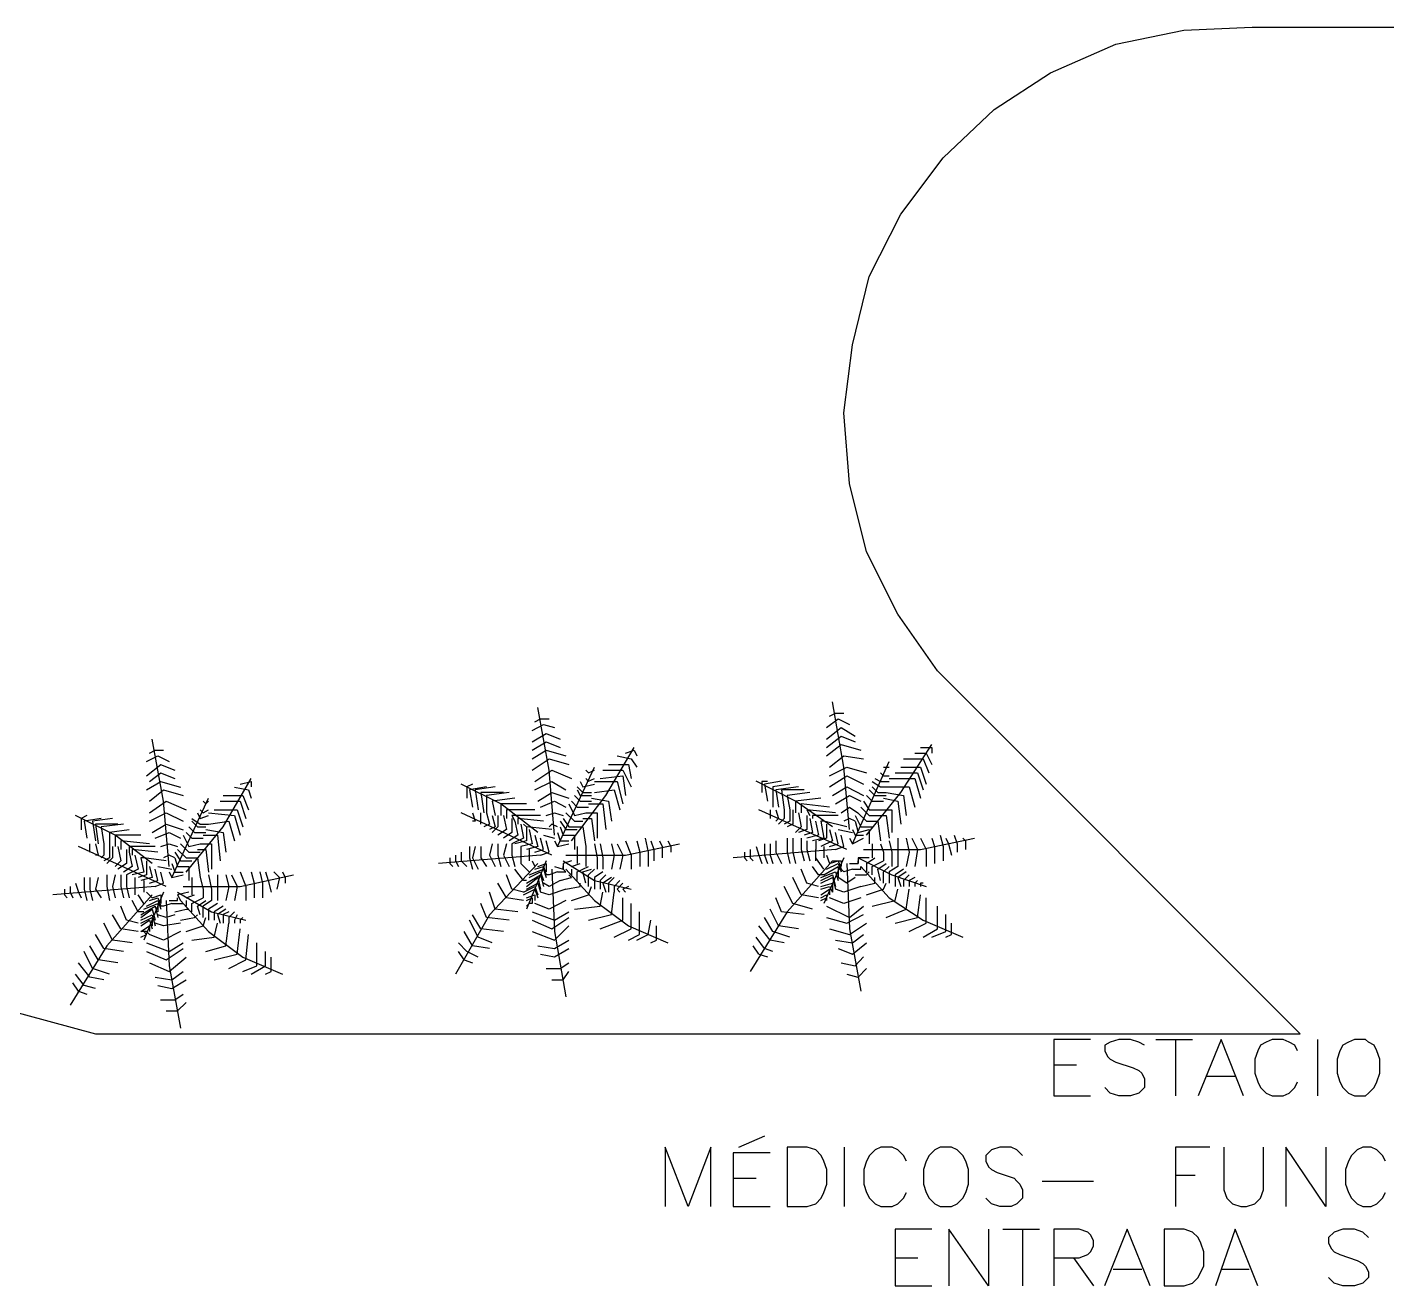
# Model space of a CAD drawing. Header units: millimetres. Extents: x -369 to -70, y -1414 to -1185.
# Drawn here: x -271.7 to -255.47, y -1277.26 to -1262.24 of the extents above; entities that cross this region are included whole.
import ezdxf

# ---------------------------------------------------------------- set-up
doc = ezdxf.new("R2010")
doc.units = ezdxf.units.MM
doc.header["$MEASUREMENT"] = 0
for name, color, linetype in [('2', 2, 'Continuous'), ('50', 50, 'Continuous'), ('64', 64, 'Continuous')]:
    doc.layers.add(name, color=color, linetype=linetype)

msp = doc.modelspace()

# ---------------------------------------------------------------- linework, layer by layer
at = {"layer": '2'}
msp.add_lwpolyline([(-272.884, -1273.715), (-270.886, -1274.255), (-270.886, -1274.255), (-256.507, -1274.255), (-260.835, -1269.922), (-260.835, -1269.922), (-261.31, -1269.247), (-261.682, -1268.504), (-261.886, -1267.688), (-261.954, -1266.845), (-261.85, -1266.034), (-261.65, -1265.219), (-261.274, -1264.475), (-260.767, -1263.8), (-260.159, -1263.225), (-259.484, -1262.785), (-258.705, -1262.445), (-257.893, -1262.277), (-257.078, -1262.241), (-257.078, -1262.241), (-226.694, -1262.241)], dxfattribs=at)
at = {"layer": '50'}
for points in [[(-259.008, -1274.322), (-259.448, -1274.322), (-259.448, -1274.322), (-259.448, -1274.998)], [(-258.365, -1274.39), (-258.433, -1274.354), (-258.533, -1274.322), (-258.669, -1274.322), (-258.773, -1274.354), (-258.837, -1274.39), (-258.837, -1274.458), (-258.805, -1274.526), (-258.773, -1274.558), (-258.705, -1274.594), (-258.501, -1274.662), (-258.433, -1274.694), (-258.397, -1274.726), (-258.365, -1274.794), (-258.365, -1274.898), (-258.433, -1274.966), (-258.533, -1274.998), (-258.669, -1274.998), (-258.773, -1274.966), (-258.837, -1274.898)], [(-258.229, -1274.322), (-257.79, -1274.322)], [(-257.993, -1274.322), (-257.993, -1274.998)], [(-257.182, -1274.998), (-257.45, -1274.322), (-257.45, -1274.322), (-257.722, -1274.998)], [(-256.539, -1274.458), (-256.571, -1274.39), (-256.639, -1274.354), (-256.707, -1274.322), (-256.842, -1274.322), (-256.91, -1274.354), (-256.978, -1274.39), (-257.01, -1274.458), (-257.046, -1274.558), (-257.046, -1274.726), (-257.01, -1274.83), (-256.978, -1274.898), (-256.91, -1274.966), (-256.842, -1274.998), (-256.707, -1274.998), (-256.639, -1274.966), (-256.571, -1274.898), (-256.539, -1274.83)], [(-256.299, -1274.322), (-256.299, -1274.998)], [(-255.859, -1274.322), (-255.927, -1274.354), (-255.995, -1274.39), (-256.031, -1274.458), (-256.063, -1274.558), (-256.063, -1274.726), (-256.031, -1274.83), (-255.995, -1274.898), (-255.927, -1274.966), (-255.859, -1274.998), (-255.727, -1274.998), (-255.691, -1274.966), (-255.624, -1274.898), (-255.592, -1274.83), (-255.556, -1274.726), (-255.556, -1274.558), (-255.592, -1274.458), (-255.624, -1274.39), (-255.691, -1274.354), (-255.727, -1274.322), (-255.859, -1274.322)], [(-259.448, -1274.626), (-259.176, -1274.626)], [(-257.622, -1274.762), (-257.282, -1274.762)], [(-259.448, -1274.998), (-259.008, -1274.998)], [(-263.205, -1275.609), (-262.897, -1275.473)], [(-263.54, -1276.317), (-263.54, -1275.609), (-263.54, -1275.609), (-263.812, -1276.317), (-263.812, -1276.317), (-264.084, -1275.609), (-264.084, -1275.609), (-264.084, -1276.317)], [(-262.833, -1275.677), (-263.273, -1275.677), (-263.273, -1276.317), (-262.833, -1276.317)], [(-262.629, -1275.609), (-262.629, -1276.317), (-262.629, -1276.317), (-262.389, -1276.317), (-262.289, -1276.285), (-262.222, -1276.217), (-262.19, -1276.149), (-262.154, -1276.049), (-262.154, -1275.877), (-262.19, -1275.777), (-262.222, -1275.709), (-262.289, -1275.641), (-262.389, -1275.609), (-262.629, -1275.609)], [(-261.95, -1275.609), (-261.95, -1276.317)], [(-261.206, -1275.777), (-261.242, -1275.709), (-261.31, -1275.641), (-261.374, -1275.609), (-261.51, -1275.609), (-261.578, -1275.641), (-261.646, -1275.709), (-261.682, -1275.777), (-261.714, -1275.877), (-261.714, -1276.049), (-261.682, -1276.149), (-261.646, -1276.217), (-261.578, -1276.285), (-261.51, -1276.317), (-261.374, -1276.317), (-261.31, -1276.285), (-261.242, -1276.217), (-261.206, -1276.149)], [(-260.803, -1275.609), (-260.867, -1275.641), (-260.935, -1275.709), (-260.971, -1275.777), (-261.003, -1275.877), (-261.003, -1276.049), (-260.971, -1276.149), (-260.935, -1276.217), (-260.867, -1276.285), (-260.803, -1276.317), (-260.667, -1276.317), (-260.599, -1276.285), (-260.531, -1276.217), (-260.495, -1276.149), (-260.463, -1276.049), (-260.463, -1275.877), (-260.495, -1275.777), (-260.531, -1275.709), (-260.599, -1275.641), (-260.667, -1275.609), (-260.803, -1275.609)], [(-259.82, -1275.709), (-259.888, -1275.641), (-259.956, -1275.609), (-260.091, -1275.609), (-260.191, -1275.641), (-260.259, -1275.709), (-260.259, -1275.777), (-260.227, -1275.845), (-260.191, -1275.877), (-260.123, -1275.913), (-259.92, -1275.981), (-259.888, -1276.013), (-259.852, -1276.049), (-259.82, -1276.117), (-259.82, -1276.217), (-259.888, -1276.285), (-259.956, -1276.317), (-260.091, -1276.317), (-260.191, -1276.285), (-260.259, -1276.217)], [(-257.586, -1275.609), (-257.993, -1275.609), (-257.993, -1275.609), (-257.993, -1276.317)], [(-257.418, -1275.609), (-257.418, -1276.117), (-257.382, -1276.217), (-257.314, -1276.285), (-257.214, -1276.317), (-257.146, -1276.317), (-257.046, -1276.285), (-256.978, -1276.217), (-256.942, -1276.117), (-256.942, -1275.609)], [(-256.199, -1275.609), (-256.199, -1276.317), (-256.199, -1276.317), (-256.675, -1275.609), (-256.675, -1275.609), (-256.675, -1276.317)], [(-255.488, -1275.777), (-255.524, -1275.709), (-255.592, -1275.641), (-255.659, -1275.609), (-255.759, -1275.609), (-255.827, -1275.641), (-255.895, -1275.709), (-255.927, -1275.777), (-255.963, -1275.877), (-255.963, -1276.049), (-255.927, -1276.149), (-255.895, -1276.217), (-255.827, -1276.285), (-255.759, -1276.317), (-255.659, -1276.317), (-255.592, -1276.285), (-255.524, -1276.217), (-255.488, -1276.149)], [(-263.273, -1275.981), (-263.001, -1275.981)], [(-259.584, -1276.013), (-258.972, -1276.013)], [(-257.993, -1275.945), (-257.758, -1275.945)], [(-260.903, -1276.588), (-261.342, -1276.588), (-261.342, -1276.588), (-261.342, -1277.264)], [(-260.227, -1276.588), (-260.227, -1277.264), (-260.227, -1277.264), (-260.699, -1276.588), (-260.699, -1276.588), (-260.699, -1277.264)], [(-260.055, -1276.588), (-259.616, -1276.588)], [(-259.82, -1276.588), (-259.82, -1277.264)], [(-259.448, -1276.928), (-259.144, -1276.928), (-259.04, -1276.892), (-259.008, -1276.86), (-258.972, -1276.792), (-258.972, -1276.724), (-259.008, -1276.656), (-259.04, -1276.624), (-259.144, -1276.588), (-259.448, -1276.588), (-259.448, -1276.588), (-259.448, -1277.264)], [(-258.297, -1277.264), (-258.569, -1276.588), (-258.569, -1276.588), (-258.841, -1277.264)], [(-258.129, -1276.588), (-258.129, -1277.264), (-258.129, -1277.264), (-257.889, -1277.264), (-257.79, -1277.232), (-257.722, -1277.164), (-257.69, -1277.096), (-257.654, -1277.028), (-257.654, -1276.86), (-257.69, -1276.756), (-257.722, -1276.688), (-257.79, -1276.624), (-257.889, -1276.588), (-258.129, -1276.588)], [(-257.01, -1277.264), (-257.282, -1276.588), (-257.282, -1276.588), (-257.518, -1277.264)], [(-255.691, -1276.688), (-255.759, -1276.624), (-255.859, -1276.588), (-255.995, -1276.588), (-256.099, -1276.624), (-256.167, -1276.688), (-256.167, -1276.756), (-256.131, -1276.824), (-256.099, -1276.86), (-256.031, -1276.892), (-255.827, -1276.96), (-255.759, -1276.996), (-255.727, -1277.028), (-255.691, -1277.096), (-255.691, -1277.164), (-255.759, -1277.232), (-255.859, -1277.264), (-255.995, -1277.264), (-256.099, -1277.232), (-256.167, -1277.164)], [(-261.342, -1276.928), (-261.071, -1276.928)], [(-259.212, -1276.928), (-258.972, -1277.264)], [(-258.737, -1277.064), (-258.397, -1277.064)], [(-257.45, -1277.064), (-257.114, -1277.064)], [(-261.342, -1277.264), (-260.903, -1277.264)]]:
    msp.add_lwpolyline(points, dxfattribs=at)
at = {"layer": '64'}
for points in [[(-265.407, -1271.885), (-265.471, -1271.109), (-265.606, -1270.362)], [(-261.886, -1271.817), (-261.954, -1271.073), (-262.09, -1270.294)], [(-265.674, -1270.634), (-265.539, -1270.566), (-265.407, -1270.602)], [(-265.642, -1270.534), (-265.574, -1270.498), (-265.574, -1270.498), (-265.471, -1270.498)], [(-262.158, -1270.602), (-262.022, -1270.498), (-261.886, -1270.566)], [(-262.122, -1270.466), (-262.054, -1270.43), (-262.054, -1270.43), (-261.954, -1270.43)], [(-265.674, -1270.77), (-265.507, -1270.67)], [(-265.507, -1270.67), (-265.339, -1270.738)], [(-262.158, -1270.738), (-261.986, -1270.602)], [(-262.158, -1270.838), (-261.986, -1270.702)], [(-261.986, -1270.602), (-261.818, -1270.702)], [(-261.986, -1270.702), (-261.818, -1270.77)], [(-270.242, -1270.906), (-270.174, -1270.87), (-270.174, -1270.87), (-270.074, -1270.87)], [(-270.006, -1272.26), (-270.074, -1271.481), (-270.21, -1270.738)], [(-265.674, -1270.87), (-265.507, -1270.77)], [(-265.674, -1270.973), (-265.507, -1270.87)], [(-265.507, -1270.77), (-265.339, -1270.838)], [(-265.507, -1270.87), (-265.271, -1270.938)], [(-265.203, -1271.953), (-264.795, -1271.413), (-264.455, -1270.838)], [(-264.559, -1270.906), (-264.455, -1270.87)], [(-264.455, -1270.87), (-264.424, -1270.938)], [(-262.158, -1270.938), (-261.986, -1270.802)], [(-261.986, -1270.802), (-261.75, -1270.87)], [(-261.682, -1271.885), (-261.274, -1271.377), (-260.903, -1270.802)], [(-261.039, -1270.838), (-260.903, -1270.838)], [(-260.903, -1270.838), (-260.903, -1270.906)], [(-270.278, -1271.005), (-270.142, -1270.938), (-270.006, -1271.005)], [(-270.278, -1271.177), (-270.106, -1271.041)], [(-270.11, -1271.041), (-269.939, -1271.109)], [(-265.674, -1271.109), (-265.471, -1270.973)], [(-265.471, -1270.973), (-265.235, -1271.041)], [(-264.763, -1271.041), (-264.523, -1271.041)], [(-264.659, -1270.938), (-264.491, -1270.973)], [(-264.523, -1271.041), (-264.491, -1271.209)], [(-264.491, -1270.973), (-264.424, -1271.073)], [(-262.122, -1271.073), (-261.954, -1270.938)], [(-261.954, -1270.938), (-261.718, -1270.973)], [(-261.85, -1271.989), (-261.41, -1271.005)], [(-261.242, -1270.973), (-261.007, -1270.973)], [(-261.107, -1270.906), (-260.971, -1270.906)], [(-261.007, -1270.973), (-260.939, -1271.141)], [(-260.971, -1270.906), (-260.903, -1271.041)], [(-270.242, -1271.245), (-270.106, -1271.141)], [(-270.11, -1271.141), (-269.939, -1271.209)], [(-269.803, -1272.328), (-269.363, -1271.785), (-269.027, -1271.209)], [(-265.642, -1271.245), (-265.439, -1271.109)], [(-265.439, -1271.109), (-265.203, -1271.209)], [(-265.371, -1272.021), (-264.931, -1271.073)], [(-265.031, -1271.109), (-264.999, -1271.141)], [(-265.031, -1271.209), (-264.999, -1271.245)], [(-264.999, -1271.141), (-264.931, -1271.109)], [(-264.999, -1271.241), (-264.931, -1271.209)], [(-264.863, -1271.209), (-264.591, -1271.177)], [(-264.831, -1271.109), (-264.591, -1271.109)], [(-264.591, -1271.109), (-264.491, -1271.309)], [(-264.591, -1271.177), (-264.559, -1271.413)], [(-262.122, -1271.177), (-261.918, -1271.073)], [(-262.122, -1271.309), (-261.918, -1271.177)], [(-261.918, -1271.073), (-261.682, -1271.141)], [(-261.918, -1271.177), (-261.718, -1271.277)], [(-261.582, -1271.209), (-261.514, -1271.245)], [(-261.514, -1271.141), (-261.478, -1271.177)], [(-261.478, -1271.073), (-261.446, -1271.073)], [(-261.478, -1271.177), (-261.41, -1271.177)], [(-261.446, -1271.073), (-261.41, -1271.073)], [(-261.41, -1271.209), (-261.107, -1271.209)], [(-261.342, -1271.141), (-261.075, -1271.141)], [(-261.274, -1271.073), (-261.039, -1271.073)], [(-261.107, -1271.209), (-261.039, -1271.445)], [(-261.075, -1271.141), (-261.007, -1271.345)], [(-261.039, -1271.073), (-260.971, -1271.277)], [(-270.278, -1271.345), (-270.106, -1271.245)], [(-270.242, -1271.481), (-270.074, -1271.345)], [(-270.11, -1271.245), (-269.871, -1271.313)], [(-270.074, -1271.345), (-269.839, -1271.413)], [(-269.227, -1271.313), (-269.059, -1271.345)], [(-269.159, -1271.277), (-269.027, -1271.245)], [(-269.059, -1271.345), (-269.027, -1271.445)], [(-269.027, -1271.245), (-269.027, -1271.309)], [(-265.606, -1271.853), (-266.046, -1271.513), (-266.522, -1271.277)], [(-266.386, -1271.277), (-266.454, -1271.309), (-266.454, -1271.309), (-266.454, -1271.445)], [(-266.218, -1271.309), (-266.422, -1271.345)], [(-266.422, -1271.345), (-266.386, -1271.549)], [(-266.114, -1271.309), (-266.354, -1271.345)], [(-266.354, -1271.345), (-266.318, -1271.581)], [(-266.286, -1271.377), (-266.25, -1271.617)], [(-266.014, -1271.377), (-266.286, -1271.377)], [(-265.946, -1271.377), (-266.218, -1271.413), (-266.218, -1271.413), (-266.218, -1271.617)], [(-265.642, -1271.345), (-265.439, -1271.245)], [(-265.606, -1271.481), (-265.439, -1271.377)], [(-265.439, -1271.245), (-265.271, -1271.345)], [(-265.439, -1271.377), (-265.235, -1271.445)], [(-265.135, -1271.309), (-265.067, -1271.377)], [(-265.135, -1271.345), (-265.099, -1271.413)], [(-265.099, -1271.245), (-265.067, -1271.309)], [(-265.067, -1271.309), (-264.931, -1271.277)], [(-265.067, -1271.377), (-264.963, -1271.377)], [(-264.931, -1271.245), (-264.659, -1271.245)], [(-264.931, -1271.377), (-264.695, -1271.345)], [(-264.695, -1271.345), (-264.627, -1271.581)], [(-264.659, -1271.245), (-264.591, -1271.513)], [(-262.09, -1271.785), (-262.529, -1271.481), (-263.001, -1271.241)], [(-262.865, -1271.245), (-262.933, -1271.245), (-262.933, -1271.245), (-262.933, -1271.377)], [(-262.697, -1271.241), (-262.901, -1271.277)], [(-262.901, -1271.277), (-262.865, -1271.481)], [(-262.597, -1271.277), (-262.801, -1271.309)], [(-262.801, -1271.309), (-262.801, -1271.549)], [(-262.493, -1271.309), (-262.765, -1271.345)], [(-262.765, -1271.345), (-262.733, -1271.549)], [(-262.425, -1271.345), (-262.697, -1271.345), (-262.697, -1271.345), (-262.665, -1271.581)], [(-262.357, -1271.377), (-262.629, -1271.413), (-262.629, -1271.413), (-262.597, -1271.581)], [(-262.09, -1271.413), (-261.918, -1271.309)], [(-261.918, -1271.309), (-261.718, -1271.413)], [(-261.65, -1271.345), (-261.582, -1271.413)], [(-261.614, -1271.245), (-261.514, -1271.309)], [(-261.614, -1271.309), (-261.546, -1271.377)], [(-261.546, -1271.377), (-261.446, -1271.377)], [(-261.514, -1271.245), (-261.41, -1271.245)], [(-261.514, -1271.309), (-261.41, -1271.309)], [(-261.446, -1271.377), (-261.242, -1271.413)], [(-261.41, -1271.309), (-261.174, -1271.309)], [(-261.174, -1271.309), (-261.107, -1271.549)], [(-270.242, -1271.617), (-270.042, -1271.481)], [(-270.042, -1271.481), (-269.803, -1271.581)], [(-269.974, -1272.392), (-269.535, -1271.445)], [(-269.599, -1271.481), (-269.567, -1271.513)], [(-269.567, -1271.513), (-269.535, -1271.481)], [(-269.399, -1271.481), (-269.159, -1271.481)], [(-269.363, -1271.413), (-269.127, -1271.413)], [(-269.159, -1271.481), (-269.091, -1271.685)], [(-269.127, -1271.413), (-269.059, -1271.581)], [(-265.878, -1271.445), (-266.15, -1271.481), (-266.15, -1271.481), (-266.114, -1271.649)], [(-266.046, -1271.513), (-266.046, -1271.649)], [(-265.742, -1271.513), (-266.046, -1271.513)], [(-265.574, -1271.549), (-265.407, -1271.481)], [(-265.407, -1271.481), (-265.271, -1271.549)], [(-265.235, -1271.513), (-265.167, -1271.649)], [(-265.203, -1271.481), (-265.135, -1271.549)], [(-265.167, -1271.413), (-265.099, -1271.481)], [(-265.099, -1271.413), (-264.963, -1271.413)], [(-265.099, -1271.481), (-264.963, -1271.481)], [(-264.999, -1271.513), (-264.831, -1271.513)], [(-264.963, -1271.445), (-264.763, -1271.481)], [(-264.831, -1271.513), (-264.795, -1271.817)], [(-264.763, -1271.481), (-264.727, -1271.717)], [(-262.226, -1271.445), (-262.529, -1271.481)], [(-262.529, -1271.481), (-262.529, -1271.617)], [(-262.461, -1271.513), (-262.461, -1271.617)], [(-262.122, -1271.549), (-262.461, -1271.513)], [(-262.054, -1271.513), (-261.886, -1271.413)], [(-261.886, -1271.413), (-261.75, -1271.481)], [(-261.718, -1271.481), (-261.65, -1271.581)], [(-261.682, -1271.413), (-261.614, -1271.481)], [(-261.614, -1271.481), (-261.478, -1271.481)], [(-261.582, -1271.413), (-261.446, -1271.413)], [(-261.478, -1271.445), (-261.31, -1271.481)], [(-261.31, -1271.481), (-261.274, -1271.753)], [(-261.242, -1271.413), (-261.21, -1271.649)], [(-270.21, -1272.224), (-270.65, -1271.885), (-271.125, -1271.649)], [(-270.99, -1271.649), (-271.057, -1271.685), (-271.057, -1271.685), (-271.057, -1271.821)], [(-270.818, -1271.685), (-271.022, -1271.717)], [(-270.682, -1271.685), (-270.922, -1271.717)], [(-270.242, -1271.717), (-270.042, -1271.617)], [(-270.042, -1271.617), (-269.839, -1271.717)], [(-269.735, -1271.685), (-269.635, -1271.753)], [(-269.667, -1271.617), (-269.635, -1271.685)], [(-269.635, -1271.581), (-269.599, -1271.617)], [(-269.635, -1271.685), (-269.535, -1271.649)], [(-269.599, -1271.617), (-269.535, -1271.581)], [(-269.535, -1271.617), (-269.227, -1271.649)], [(-269.467, -1271.581), (-269.195, -1271.581)], [(-269.227, -1271.649), (-269.159, -1271.885)], [(-269.195, -1271.581), (-269.127, -1271.785)], [(-265.439, -1272.124), (-266.522, -1271.617)], [(-266.386, -1271.617), (-266.354, -1271.717), (-266.354, -1271.717), (-266.386, -1271.717)], [(-266.286, -1271.753), (-266.286, -1271.753), (-266.286, -1271.753), (-266.286, -1271.617)], [(-266.218, -1271.617), (-266.182, -1271.753)], [(-266.15, -1271.649), (-266.114, -1271.785)], [(-266.082, -1271.649), (-266.082, -1271.785)], [(-266.014, -1271.649), (-265.978, -1271.817)], [(-265.978, -1271.581), (-265.978, -1271.685)], [(-265.642, -1271.581), (-265.978, -1271.581)], [(-265.914, -1271.649), (-265.878, -1271.717)], [(-265.574, -1271.649), (-265.914, -1271.649)], [(-265.914, -1271.685), (-265.914, -1271.853)], [(-265.846, -1271.685), (-265.846, -1271.753)], [(-265.539, -1271.717), (-265.846, -1271.685)], [(-265.507, -1271.649), (-265.407, -1271.617)], [(-265.407, -1271.617), (-265.303, -1271.649)], [(-265.303, -1271.685), (-265.235, -1271.785)], [(-265.271, -1271.617), (-265.167, -1271.717)], [(-265.167, -1271.649), (-265.031, -1271.617)], [(-265.135, -1271.549), (-264.999, -1271.549)], [(-265.067, -1271.685), (-264.963, -1271.685)], [(-265.031, -1271.617), (-264.899, -1271.617)], [(-264.963, -1271.685), (-264.931, -1271.953)], [(-264.899, -1271.617), (-264.899, -1271.921)], [(-261.918, -1272.057), (-262.969, -1271.581)], [(-262.833, -1271.581), (-262.833, -1271.649), (-262.833, -1271.649), (-262.833, -1271.685)], [(-262.765, -1271.581), (-262.733, -1271.685), (-262.733, -1271.685), (-262.765, -1271.717)], [(-262.665, -1271.685), (-262.733, -1271.753)], [(-262.665, -1271.581), (-262.665, -1271.685)], [(-262.597, -1271.581), (-262.597, -1271.717)], [(-262.561, -1271.581), (-262.561, -1271.753)], [(-262.493, -1271.617), (-262.461, -1271.785)], [(-262.393, -1271.581), (-262.357, -1271.649)], [(-262.054, -1271.617), (-262.393, -1271.581)], [(-262.393, -1271.649), (-262.393, -1271.817)], [(-262.357, -1271.685), (-262.325, -1271.853)], [(-262.325, -1271.649), (-262.325, -1271.685)], [(-262.022, -1271.649), (-262.325, -1271.649)], [(-261.986, -1271.617), (-261.886, -1271.549)], [(-261.886, -1271.685), (-261.954, -1271.717)], [(-261.886, -1271.549), (-261.786, -1271.617)], [(-261.818, -1271.717), (-261.886, -1271.685)], [(-261.818, -1271.649), (-261.75, -1271.785)], [(-261.786, -1271.617), (-261.682, -1271.717)], [(-261.75, -1271.549), (-261.65, -1271.649)], [(-261.65, -1271.581), (-261.514, -1271.581)], [(-261.65, -1271.649), (-261.546, -1271.649)], [(-261.546, -1271.649), (-261.446, -1271.649)], [(-261.514, -1271.581), (-261.378, -1271.581)], [(-261.446, -1271.649), (-261.41, -1271.921)], [(-261.378, -1271.581), (-261.378, -1271.853)], [(-271.022, -1271.717), (-270.99, -1271.921)], [(-270.922, -1271.717), (-270.886, -1271.953)], [(-270.886, -1271.753), (-270.854, -1271.989)], [(-270.618, -1271.753), (-270.886, -1271.753)], [(-270.55, -1271.753), (-270.818, -1271.785), (-270.818, -1271.785), (-270.786, -1271.989)], [(-270.482, -1271.821), (-270.718, -1271.853), (-270.718, -1271.853), (-270.718, -1272.021)], [(-270.21, -1271.853), (-270.042, -1271.753)], [(-270.174, -1271.921), (-270.006, -1271.853)], [(-270.042, -1271.753), (-269.839, -1271.821)], [(-270.006, -1271.853), (-269.871, -1271.921)], [(-269.803, -1271.853), (-269.735, -1271.921)], [(-269.771, -1271.785), (-269.703, -1271.853)], [(-269.735, -1271.717), (-269.667, -1271.785)], [(-269.703, -1271.853), (-269.567, -1271.853)], [(-269.667, -1271.785), (-269.567, -1271.785)], [(-269.635, -1271.753), (-269.535, -1271.753)], [(-269.567, -1271.817), (-269.363, -1271.853)], [(-269.535, -1271.753), (-269.295, -1271.717)], [(-269.363, -1271.853), (-269.331, -1272.088)], [(-269.295, -1271.717), (-269.227, -1271.953)], [(-266.182, -1271.753), (-266.25, -1271.785)], [(-266.114, -1271.785), (-266.182, -1271.817)], [(-266.082, -1271.785), (-266.15, -1271.853)], [(-265.978, -1271.817), (-266.082, -1271.885)], [(-265.914, -1271.853), (-266.014, -1271.921)], [(-265.878, -1271.717), (-265.846, -1271.885)], [(-265.81, -1271.753), (-265.778, -1271.921)], [(-265.71, -1271.817), (-265.674, -1271.989), (-265.81, -1272.021)], [(-265.742, -1271.785), (-265.778, -1271.753)], [(-265.742, -1271.785), (-265.742, -1271.953)], [(-265.439, -1271.817), (-265.742, -1271.785)], [(-265.439, -1271.753), (-265.471, -1271.785)], [(-265.371, -1271.785), (-265.439, -1271.753)], [(-265.371, -1271.853), (-265.339, -1271.953)], [(-265.339, -1271.717), (-265.271, -1271.817)], [(-265.339, -1271.785), (-265.303, -1271.885)], [(-265.271, -1271.817), (-265.135, -1271.817)], [(-265.235, -1271.785), (-265.099, -1271.785)], [(-265.167, -1271.717), (-265.067, -1271.717)], [(-265.099, -1271.785), (-265.067, -1271.785)], [(-265.067, -1271.785), (-265.031, -1272.021)], [(-262.597, -1271.717), (-262.665, -1271.753)], [(-262.561, -1271.753), (-262.629, -1271.785)], [(-262.461, -1271.785), (-262.529, -1271.853)], [(-262.393, -1271.817), (-262.493, -1271.853)], [(-262.325, -1271.853), (-262.425, -1271.885)], [(-262.293, -1271.717), (-262.257, -1271.885)], [(-262.158, -1271.753), (-262.158, -1271.921), (-262.257, -1271.953)], [(-262.19, -1271.717), (-262.226, -1271.717)], [(-262.226, -1271.717), (-262.19, -1271.921)], [(-262.122, -1271.817), (-262.09, -1271.953), (-262.09, -1271.953), (-262.226, -1272.021)], [(-261.918, -1271.785), (-262.19, -1271.717)], [(-262.022, -1271.989), (-262.054, -1271.853)], [(-262.022, -1271.817), (-261.85, -1271.853)], [(-261.85, -1271.817), (-261.818, -1271.885)], [(-261.818, -1271.717), (-261.782, -1271.853)], [(-261.782, -1271.853), (-261.65, -1271.817)], [(-261.75, -1271.785), (-261.614, -1271.785)], [(-261.682, -1271.717), (-261.582, -1271.717)], [(-261.65, -1271.817), (-261.65, -1271.989)], [(-261.582, -1271.717), (-261.546, -1271.717)], [(-261.546, -1271.717), (-261.514, -1271.953)], [(-270.042, -1272.496), (-271.089, -1272.021)], [(-270.954, -1272.088), (-270.954, -1272.088), (-270.954, -1272.088), (-270.954, -1271.989)], [(-270.886, -1271.989), (-270.854, -1272.124), (-270.854, -1272.124), (-270.886, -1272.124)], [(-270.786, -1271.989), (-270.786, -1272.124)], [(-270.718, -1272.021), (-270.718, -1272.156)], [(-270.682, -1272.021), (-270.682, -1272.156)], [(-270.65, -1271.885), (-270.65, -1272.021)], [(-270.346, -1271.885), (-270.65, -1271.885)], [(-270.618, -1272.021), (-270.582, -1272.192)], [(-270.582, -1271.953), (-270.582, -1272.057)], [(-270.242, -1271.989), (-270.582, -1271.953)], [(-270.482, -1272.021), (-270.482, -1272.088)], [(-270.174, -1272.021), (-270.482, -1272.021)], [(-270.106, -1272.021), (-270.006, -1271.989)], [(-270.006, -1271.989), (-269.907, -1272.021)], [(-269.871, -1271.989), (-269.771, -1272.088)], [(-269.839, -1271.885), (-269.771, -1272.021)], [(-269.771, -1272.021), (-269.635, -1271.989)], [(-269.735, -1271.921), (-269.599, -1271.921)], [(-269.635, -1271.989), (-269.499, -1271.989)], [(-269.599, -1271.885), (-269.431, -1271.885)], [(-269.499, -1271.989), (-269.499, -1272.292)], [(-269.431, -1271.885), (-269.399, -1272.192)], [(-266.422, -1272.021), (-266.422, -1272.156)], [(-266.354, -1272.021), (-266.386, -1272.156)], [(-266.286, -1272.021), (-266.286, -1272.156)], [(-266.15, -1271.989), (-266.182, -1272.124)], [(-266.082, -1271.989), (-266.082, -1272.124)], [(-265.978, -1271.989), (-266.014, -1272.124)], [(-265.846, -1271.885), (-265.946, -1271.953)], [(-265.778, -1271.921), (-265.914, -1271.989)], [(-265.914, -1271.989), (-265.914, -1272.124), (-265.914, -1272.124), (-265.878, -1272.26)], [(-265.742, -1271.953), (-265.878, -1271.989)], [(-265.81, -1272.021), (-265.81, -1272.124)], [(-265.642, -1271.885), (-265.606, -1272.021), (-265.606, -1272.021), (-265.742, -1272.057)], [(-265.539, -1272.057), (-265.574, -1271.921)], [(-265.539, -1271.885), (-265.407, -1271.921)], [(-265.471, -1272.088), (-265.507, -1271.953)], [(-265.407, -1271.953), (-265.371, -1272.021), (-265.235, -1271.989)], [(-265.339, -1271.953), (-265.235, -1271.953)], [(-265.303, -1271.885), (-265.167, -1271.885)], [(-265.271, -1272.124), (-264.559, -1272.124), (-263.916, -1271.989)], [(-265.167, -1271.885), (-265.167, -1272.057)], [(-265.135, -1272.021), (-265.135, -1272.156)], [(-265.031, -1272.021), (-265.031, -1272.156)], [(-264.931, -1271.989), (-264.899, -1272.156)], [(-264.863, -1271.989), (-264.831, -1272.156)], [(-264.727, -1271.989), (-264.695, -1272.124), (-264.695, -1272.124), (-264.727, -1272.292)], [(-264.659, -1271.989), (-264.591, -1272.124), (-264.591, -1272.124), (-264.627, -1272.292)], [(-264.559, -1271.953), (-264.491, -1272.124), (-264.491, -1272.124), (-264.491, -1272.292)], [(-264.424, -1271.953), (-264.388, -1272.088)], [(-264.324, -1271.921), (-264.288, -1272.088), (-264.288, -1272.26)], [(-264.256, -1271.953), (-264.22, -1272.057)], [(-264.152, -1271.953), (-264.12, -1272.021), (-264.12, -1272.156)], [(-264.052, -1271.953), (-264.016, -1272.021), (-264.016, -1272.021), (-264.016, -1272.088)], [(-263.001, -1272.021), (-262.969, -1272.124)], [(-262.901, -1271.989), (-262.901, -1272.124)], [(-262.833, -1271.989), (-262.833, -1272.124)], [(-262.765, -1271.953), (-262.765, -1272.088)], [(-262.629, -1271.921), (-262.629, -1272.088)], [(-262.561, -1271.921), (-262.561, -1272.088)], [(-262.461, -1271.921), (-262.461, -1272.057)], [(-262.257, -1271.885), (-262.393, -1271.921)], [(-262.393, -1271.953), (-262.393, -1272.057), (-262.393, -1272.057), (-262.357, -1272.192)], [(-262.19, -1271.921), (-262.325, -1271.953)], [(-262.289, -1271.953), (-262.289, -1272.057)], [(-262.19, -1272.021), (-262.19, -1272.057)], [(-262.122, -1272.021), (-262.022, -1271.989)], [(-262.054, -1272.057), (-261.954, -1272.021)], [(-261.954, -1272.021), (-261.986, -1271.885)], [(-261.886, -1271.921), (-261.85, -1271.989), (-261.718, -1271.921)], [(-261.818, -1271.885), (-261.718, -1271.885)], [(-261.718, -1272.057), (-261.039, -1272.057), (-260.395, -1271.921)], [(-261.614, -1271.989), (-261.614, -1272.124)], [(-261.514, -1271.989), (-261.478, -1272.088)], [(-261.41, -1271.953), (-261.378, -1272.088)], [(-261.31, -1271.921), (-261.31, -1272.124)], [(-261.21, -1271.921), (-261.174, -1272.088), (-261.174, -1272.088), (-261.21, -1272.26)], [(-261.142, -1271.921), (-261.075, -1272.057), (-261.075, -1272.057), (-261.107, -1272.26)], [(-261.039, -1271.921), (-260.971, -1272.057), (-260.971, -1272.057), (-260.971, -1272.26)], [(-260.903, -1271.921), (-260.871, -1272.021)], [(-260.871, -1272.021), (-260.871, -1272.224)], [(-260.803, -1271.885), (-260.767, -1272.021), (-260.767, -1272.192)], [(-260.735, -1271.921), (-260.703, -1271.989)], [(-260.703, -1271.989), (-260.667, -1272.124)], [(-260.635, -1271.885), (-260.599, -1271.989), (-260.599, -1272.088)], [(-260.531, -1271.921), (-260.499, -1271.953), (-260.499, -1271.953), (-260.499, -1272.057)], [(-270.786, -1272.124), (-270.818, -1272.156)], [(-270.718, -1272.156), (-270.786, -1272.192)], [(-270.682, -1272.156), (-270.75, -1272.224)], [(-270.582, -1272.192), (-270.65, -1272.26)], [(-270.514, -1272.057), (-270.514, -1272.224)], [(-270.482, -1272.088), (-270.446, -1272.26)], [(-270.446, -1272.057), (-270.446, -1272.124)], [(-270.142, -1272.088), (-270.446, -1272.057)], [(-270.414, -1272.124), (-270.378, -1272.292)], [(-270.278, -1272.192), (-270.278, -1272.36), (-270.378, -1272.392)], [(-270.31, -1272.156), (-270.346, -1272.156)], [(-270.346, -1272.156), (-270.31, -1272.328)], [(-270.042, -1272.192), (-270.31, -1272.156)], [(-270.006, -1272.124), (-270.074, -1272.156)], [(-269.939, -1272.156), (-270.006, -1272.124)], [(-269.939, -1272.088), (-269.871, -1272.192)], [(-269.939, -1272.156), (-269.907, -1272.26)], [(-269.907, -1272.057), (-269.803, -1272.156)], [(-269.871, -1272.192), (-269.735, -1272.192)], [(-269.803, -1272.156), (-269.703, -1272.156)], [(-269.771, -1272.088), (-269.635, -1272.088)], [(-269.703, -1272.156), (-269.667, -1272.156)], [(-269.667, -1272.057), (-269.567, -1272.057)], [(-269.667, -1272.156), (-269.635, -1272.392)], [(-269.567, -1272.057), (-269.535, -1272.328)], [(-265.574, -1272.124), (-266.793, -1272.224)], [(-266.657, -1272.156), (-266.657, -1272.224), (-266.657, -1272.224), (-266.622, -1272.26)], [(-266.59, -1272.124), (-266.59, -1272.192), (-266.554, -1272.26)], [(-266.522, -1272.088), (-266.522, -1272.192)], [(-266.522, -1272.192), (-266.454, -1272.26)], [(-266.422, -1272.156), (-266.386, -1272.292)], [(-266.386, -1272.156), (-266.318, -1272.292)], [(-266.286, -1272.156), (-266.218, -1272.26)], [(-266.182, -1272.124), (-266.114, -1272.26)], [(-266.082, -1272.124), (-266.046, -1272.26)], [(-266.014, -1272.124), (-265.946, -1272.26)], [(-265.81, -1272.124), (-265.81, -1272.224)], [(-265.507, -1272.192), (-265.742, -1272.768)], [(-265.71, -1272.057), (-265.71, -1272.124)], [(-265.71, -1272.124), (-265.71, -1272.192)], [(-265.674, -1272.192), (-265.642, -1272.26)], [(-265.642, -1272.088), (-265.539, -1272.057)], [(-265.574, -1272.124), (-265.471, -1272.088)], [(-265.203, -1272.192), (-265.303, -1272.224)], [(-265.303, -1272.192), (-264.931, -1272.428), (-264.491, -1272.528)], [(-265.135, -1272.156), (-265.135, -1272.224)], [(-265.031, -1272.156), (-265.031, -1272.26)], [(-264.899, -1272.156), (-264.899, -1272.292)], [(-264.831, -1272.156), (-264.831, -1272.292)], [(-264.388, -1272.088), (-264.388, -1272.26)], [(-264.22, -1272.057), (-264.22, -1272.192)], [(-262.054, -1272.057), (-263.273, -1272.156)], [(-263.137, -1272.088), (-263.137, -1272.156), (-263.137, -1272.156), (-263.105, -1272.192)], [(-263.069, -1272.057), (-263.069, -1272.156), (-263.037, -1272.192)], [(-262.09, -1272.192), (-262.629, -1272.8), (-263.069, -1273.511)], [(-262.969, -1272.124), (-262.933, -1272.224)], [(-262.901, -1272.124), (-262.865, -1272.224)], [(-262.833, -1272.124), (-262.801, -1272.224)], [(-262.765, -1272.088), (-262.697, -1272.224)], [(-262.629, -1272.088), (-262.597, -1272.224)], [(-262.561, -1272.088), (-262.529, -1272.224)], [(-262.461, -1272.057), (-262.425, -1272.192)], [(-262.293, -1272.057), (-262.293, -1272.192)], [(-262.19, -1272.292), (-262.289, -1272.156)], [(-262.19, -1272.057), (-262.19, -1272.156)], [(-261.954, -1272.156), (-262.19, -1272.7)], [(-262.158, -1272.124), (-262.122, -1272.224)], [(-262.122, -1272.224), (-262.022, -1272.192)], [(-262.09, -1272.192), (-261.986, -1272.192)], [(-262.022, -1272.192), (-261.986, -1272.292)], [(-261.986, -1272.192), (-261.986, -1272.26)], [(-261.782, -1272.156), (-261.782, -1272.224), (-261.782, -1272.192)], [(-261.65, -1272.156), (-261.782, -1272.156)], [(-261.782, -1272.156), (-261.378, -1272.36), (-260.971, -1272.496)], [(-261.682, -1272.224), (-261.582, -1272.156)], [(-261.614, -1272.124), (-261.614, -1272.156)], [(-261.614, -1272.26), (-261.478, -1272.192)], [(-261.478, -1272.088), (-261.478, -1272.192)], [(-261.378, -1272.088), (-261.378, -1272.26)], [(-261.31, -1272.124), (-261.31, -1272.26)], [(-270.514, -1272.224), (-270.618, -1272.292)], [(-270.446, -1272.26), (-270.55, -1272.328)], [(-270.378, -1272.292), (-270.514, -1272.36)], [(-270.31, -1272.328), (-270.446, -1272.36)], [(-270.242, -1272.26), (-270.21, -1272.392), (-270.21, -1272.392), (-270.346, -1272.428)], [(-270.142, -1272.428), (-270.174, -1272.292)], [(-270.142, -1272.26), (-269.974, -1272.292)], [(-270.074, -1272.46), (-270.106, -1272.328)], [(-270.006, -1272.324), (-269.974, -1272.392), (-269.839, -1272.36)], [(-269.974, -1272.224), (-269.939, -1272.324)], [(-269.939, -1272.328), (-269.839, -1272.328)], [(-269.907, -1272.26), (-269.771, -1272.26)], [(-269.771, -1272.26), (-269.771, -1272.428)], [(-269.159, -1272.324), (-269.091, -1272.496), (-269.091, -1272.496), (-269.091, -1272.664)], [(-269.027, -1272.324), (-268.991, -1272.46)], [(-268.923, -1272.324), (-268.891, -1272.46), (-268.891, -1272.632)], [(-268.855, -1272.324), (-268.824, -1272.428)], [(-268.756, -1272.324), (-268.688, -1272.392), (-268.72, -1272.528)], [(-268.652, -1272.324), (-268.62, -1272.392), (-268.62, -1272.392), (-268.62, -1272.46)], [(-265.606, -1272.224), (-266.182, -1272.836), (-266.59, -1273.543)], [(-265.778, -1272.428), (-265.878, -1272.292)], [(-265.71, -1272.324), (-265.81, -1272.224)], [(-265.71, -1272.36), (-265.539, -1272.292)], [(-265.71, -1272.392), (-265.574, -1272.324)], [(-265.642, -1272.292), (-265.539, -1272.26)], [(-265.606, -1272.26), (-265.507, -1272.224)], [(-265.574, -1272.324), (-265.539, -1272.428)], [(-265.539, -1272.26), (-265.507, -1272.36)], [(-265.539, -1272.292), (-265.507, -1272.392)], [(-265.507, -1272.224), (-265.507, -1272.324)], [(-265.371, -1272.324), (-265.471, -1272.36)], [(-265.439, -1272.292), (-265.407, -1273.036), (-265.271, -1273.815)], [(-265.407, -1272.26), (-265.303, -1272.292)], [(-265.371, -1272.324), (-265.271, -1272.324)], [(-265.303, -1272.224), (-265.303, -1272.292), (-265.303, -1272.26)], [(-265.271, -1272.324), (-265.303, -1272.292)], [(-265.271, -1272.292), (-264.931, -1272.664), (-264.523, -1272.968), (-264.052, -1273.171)], [(-265.203, -1272.26), (-265.099, -1272.224)], [(-265.203, -1272.292), (-265.203, -1272.36)], [(-265.135, -1272.324), (-264.999, -1272.26)], [(-265.135, -1272.428), (-265.135, -1272.324)], [(-265.067, -1272.324), (-264.963, -1272.292)], [(-265.031, -1272.46), (-265.067, -1272.324)], [(-264.999, -1272.36), (-264.931, -1272.292)], [(-264.831, -1272.324), (-264.931, -1272.392)], [(-262.393, -1272.46), (-262.461, -1272.292)], [(-262.257, -1272.36), (-262.325, -1272.26)], [(-262.226, -1272.392), (-262.054, -1272.324), (-262.054, -1272.324), (-262.022, -1272.428)], [(-262.19, -1272.36), (-262.022, -1272.26)], [(-262.158, -1272.292), (-262.022, -1272.224)], [(-262.022, -1272.224), (-261.986, -1272.324)], [(-262.022, -1272.26), (-262.022, -1272.392)], [(-261.954, -1272.324), (-261.986, -1272.292)], [(-261.85, -1272.292), (-261.954, -1272.324)], [(-261.918, -1272.224), (-261.886, -1273.004), (-261.75, -1273.747)], [(-261.886, -1272.224), (-261.782, -1272.224)], [(-261.85, -1272.292), (-261.75, -1272.292)], [(-261.75, -1272.292), (-261.75, -1272.26)], [(-261.75, -1272.26), (-261.41, -1272.632), (-261.007, -1272.9), (-260.531, -1273.104)], [(-261.682, -1272.224), (-261.682, -1272.324)], [(-261.682, -1272.36), (-261.65, -1272.324)], [(-261.614, -1272.36), (-261.614, -1272.26)], [(-261.546, -1272.292), (-261.446, -1272.224)], [(-261.514, -1272.428), (-261.546, -1272.292)], [(-261.478, -1272.324), (-261.41, -1272.26)], [(-261.478, -1272.46), (-261.478, -1272.324)], [(-261.31, -1272.26), (-261.41, -1272.324)], [(-261.41, -1272.324), (-261.41, -1272.46)], [(-261.242, -1272.292), (-261.342, -1272.36)], [(-261.21, -1272.324), (-261.31, -1272.392)], [(-270.174, -1272.496), (-271.393, -1272.596)], [(-271.189, -1272.496), (-271.189, -1272.564), (-271.157, -1272.632)], [(-271.125, -1272.46), (-271.089, -1272.564)], [(-271.022, -1272.392), (-271.022, -1272.528)], [(-270.954, -1272.392), (-270.954, -1272.528)], [(-270.854, -1272.392), (-270.886, -1272.528)], [(-270.75, -1272.36), (-270.75, -1272.496)], [(-270.75, -1272.496), (-270.718, -1272.664)], [(-270.65, -1272.36), (-270.682, -1272.496)], [(-270.682, -1272.496), (-270.65, -1272.632)], [(-270.582, -1272.36), (-270.582, -1272.496)], [(-270.582, -1272.496), (-270.55, -1272.632)], [(-270.514, -1272.36), (-270.514, -1272.496), (-270.514, -1272.496), (-270.482, -1272.632)], [(-270.414, -1272.392), (-270.414, -1272.496)], [(-270.414, -1272.496), (-270.414, -1272.596)], [(-270.31, -1272.428), (-270.31, -1272.496)], [(-270.31, -1272.496), (-270.31, -1272.564)], [(-270.242, -1272.46), (-270.142, -1272.428)], [(-270.174, -1272.496), (-270.074, -1272.46)], [(-269.839, -1272.496), (-269.159, -1272.496), (-268.52, -1272.36)], [(-269.735, -1272.392), (-269.735, -1272.528)], [(-269.635, -1272.392), (-269.599, -1272.528)], [(-269.535, -1272.36), (-269.499, -1272.528)], [(-269.431, -1272.36), (-269.431, -1272.528)], [(-269.331, -1272.36), (-269.295, -1272.496), (-269.295, -1272.496), (-269.331, -1272.664)], [(-269.263, -1272.36), (-269.195, -1272.496), (-269.195, -1272.496), (-269.227, -1272.664)], [(-268.991, -1272.46), (-268.991, -1272.632)], [(-268.824, -1272.428), (-268.788, -1272.564)], [(-265.978, -1272.632), (-266.082, -1272.46)], [(-265.914, -1272.528), (-265.978, -1272.36)], [(-265.742, -1272.428), (-265.778, -1272.428)], [(-265.778, -1272.564), (-265.642, -1272.496)], [(-265.742, -1272.46), (-265.574, -1272.36), (-265.574, -1272.36), (-265.539, -1272.496)], [(-265.742, -1272.496), (-265.606, -1272.392), (-265.606, -1272.392), (-265.574, -1272.528)], [(-265.742, -1272.528), (-265.606, -1272.46)], [(-265.642, -1272.496), (-265.606, -1272.596)], [(-265.606, -1272.46), (-265.574, -1272.564)], [(-265.471, -1272.496), (-265.539, -1272.46)], [(-265.471, -1272.36), (-265.507, -1272.36)], [(-265.339, -1272.428), (-265.471, -1272.496)], [(-265.339, -1272.428), (-265.203, -1272.392)], [(-265.271, -1272.528), (-265.099, -1272.496), (-265.099, -1272.496), (-265.099, -1272.46)], [(-265.203, -1272.392), (-265.235, -1272.36)], [(-264.999, -1272.496), (-264.999, -1272.36)], [(-264.999, -1272.596), (-264.963, -1272.496)], [(-264.931, -1272.392), (-264.931, -1272.528)], [(-264.795, -1272.36), (-264.863, -1272.428)], [(-264.863, -1272.428), (-264.863, -1272.528)], [(-264.727, -1272.392), (-264.831, -1272.46)], [(-264.831, -1272.46), (-264.795, -1272.564)], [(-264.695, -1272.392), (-264.763, -1272.46), (-264.763, -1272.46), (-264.763, -1272.564)], [(-264.627, -1272.428), (-264.695, -1272.496), (-264.695, -1272.564)], [(-264.591, -1272.46), (-264.659, -1272.528)], [(-264.523, -1272.496), (-264.591, -1272.528), (-264.591, -1272.528), (-264.559, -1272.564)], [(-262.561, -1272.7), (-262.665, -1272.496)], [(-262.461, -1272.596), (-262.561, -1272.392)], [(-262.257, -1272.496), (-262.393, -1272.46)], [(-262.19, -1272.36), (-262.257, -1272.36)], [(-262.226, -1272.428), (-262.09, -1272.36), (-262.09, -1272.36), (-262.054, -1272.496)], [(-262.226, -1272.46), (-262.09, -1272.392)], [(-262.226, -1272.496), (-262.09, -1272.46)], [(-262.226, -1272.528), (-262.122, -1272.496)], [(-262.122, -1272.496), (-262.09, -1272.564)], [(-262.09, -1272.392), (-262.054, -1272.528)], [(-262.09, -1272.46), (-262.09, -1272.564)], [(-261.918, -1272.46), (-262.022, -1272.392)], [(-261.75, -1272.496), (-261.954, -1272.564)], [(-261.818, -1272.392), (-261.918, -1272.46)], [(-261.818, -1272.36), (-261.682, -1272.36)], [(-261.75, -1272.496), (-261.582, -1272.46), (-261.582, -1272.46), (-261.582, -1272.392)], [(-261.478, -1272.528), (-261.446, -1272.46)], [(-261.342, -1272.36), (-261.342, -1272.496)], [(-261.31, -1272.392), (-261.274, -1272.496)], [(-261.174, -1272.36), (-261.242, -1272.428), (-261.242, -1272.428), (-261.242, -1272.496)], [(-261.107, -1272.392), (-261.174, -1272.428), (-261.174, -1272.496)], [(-261.075, -1272.428), (-261.107, -1272.46)], [(-261.107, -1272.46), (-261.107, -1272.496)], [(-261.007, -1272.46), (-261.039, -1272.46), (-261.039, -1272.46), (-261.039, -1272.496)], [(-271.257, -1272.528), (-271.257, -1272.596), (-271.257, -1272.596), (-271.225, -1272.632)], [(-270.21, -1272.596), (-270.75, -1273.207), (-271.189, -1273.915)], [(-271.089, -1272.564), (-271.057, -1272.632)], [(-271.022, -1272.528), (-270.99, -1272.664)], [(-270.954, -1272.528), (-270.922, -1272.664)], [(-270.886, -1272.528), (-270.818, -1272.632)], [(-270.378, -1272.8), (-270.446, -1272.664)], [(-270.31, -1272.7), (-270.378, -1272.596)], [(-270.074, -1272.564), (-270.31, -1273.14)], [(-270.278, -1272.564), (-270.21, -1272.632)], [(-270.278, -1272.732), (-270.142, -1272.664)], [(-270.242, -1272.664), (-270.142, -1272.632)], [(-270.21, -1272.632), (-270.106, -1272.596)], [(-270.142, -1272.632), (-270.106, -1272.732)], [(-270.142, -1272.664), (-270.106, -1272.768)], [(-270.106, -1272.596), (-270.106, -1272.7)], [(-270.042, -1272.664), (-270.006, -1273.443), (-269.871, -1274.187)], [(-270.006, -1272.664), (-269.907, -1272.664), (-269.907, -1272.664), (-269.907, -1272.632)], [(-269.771, -1272.564), (-269.907, -1272.596)], [(-269.907, -1272.564), (-269.499, -1272.8), (-269.091, -1272.9)], [(-269.907, -1272.596), (-269.871, -1272.664)], [(-269.871, -1272.664), (-269.535, -1273.036), (-269.127, -1273.343), (-268.652, -1273.543)], [(-269.803, -1272.632), (-269.703, -1272.596)], [(-269.803, -1272.664), (-269.803, -1272.732)], [(-269.735, -1272.528), (-269.735, -1272.596)], [(-269.735, -1272.7), (-269.599, -1272.632)], [(-269.667, -1272.732), (-269.567, -1272.664)], [(-269.499, -1272.528), (-269.499, -1272.664), (-269.499, -1272.664), (-269.599, -1272.732)], [(-269.599, -1272.528), (-269.599, -1272.632)], [(-269.431, -1272.528), (-269.431, -1272.664)], [(-266.114, -1272.768), (-266.182, -1272.564)], [(-265.778, -1272.664), (-265.978, -1272.632)], [(-265.778, -1272.564), (-265.914, -1272.528)], [(-265.778, -1272.596), (-265.642, -1272.528)], [(-265.742, -1272.632), (-265.642, -1272.596)], [(-265.742, -1272.664), (-265.674, -1272.632)], [(-265.674, -1272.632), (-265.674, -1272.7), (-265.674, -1272.7), (-265.71, -1272.7)], [(-265.642, -1272.528), (-265.606, -1272.632)], [(-265.642, -1272.596), (-265.642, -1272.664)], [(-265.471, -1272.596), (-265.574, -1272.564)], [(-265.271, -1272.528), (-265.471, -1272.596)], [(-265.271, -1272.664), (-265.471, -1272.768)], [(-265.203, -1272.664), (-264.999, -1272.596)], [(-264.863, -1272.732), (-264.831, -1272.564)], [(-264.727, -1272.832), (-264.695, -1272.564)], [(-264.659, -1272.528), (-264.627, -1272.564)], [(-264.591, -1272.9), (-264.591, -1272.632)], [(-262.697, -1272.8), (-262.765, -1272.632)], [(-262.257, -1272.632), (-262.461, -1272.596)], [(-262.226, -1272.596), (-262.122, -1272.528)], [(-262.226, -1272.632), (-262.158, -1272.596)], [(-262.226, -1272.664), (-262.158, -1272.632)], [(-262.158, -1272.596), (-262.158, -1272.632), (-262.158, -1272.664)], [(-262.122, -1272.528), (-262.122, -1272.596)], [(-261.954, -1272.7), (-262.122, -1272.632)], [(-261.954, -1272.564), (-262.054, -1272.528)], [(-261.75, -1272.632), (-261.954, -1272.7)], [(-261.682, -1272.596), (-261.478, -1272.528)], [(-261.614, -1272.732), (-261.342, -1272.664)], [(-261.342, -1272.664), (-261.31, -1272.528)], [(-261.21, -1272.768), (-261.174, -1272.528)], [(-261.075, -1272.868), (-261.039, -1272.596)], [(-260.971, -1272.936), (-260.971, -1272.632)], [(-270.582, -1273.004), (-270.682, -1272.836)], [(-270.514, -1272.9), (-270.582, -1272.732)], [(-270.31, -1272.8), (-270.378, -1272.8)], [(-270.346, -1272.836), (-270.174, -1272.732), (-270.174, -1272.732), (-270.142, -1272.868)], [(-270.346, -1272.868), (-270.21, -1272.768), (-270.21, -1272.768), (-270.174, -1272.9)], [(-270.346, -1272.9), (-270.21, -1272.836)], [(-270.31, -1272.768), (-270.142, -1272.7)], [(-270.21, -1272.836), (-270.174, -1272.968)], [(-270.142, -1272.7), (-270.142, -1272.8)], [(-270.042, -1272.868), (-270.142, -1272.836)], [(-270.074, -1272.732), (-270.106, -1272.732)], [(-269.974, -1272.7), (-270.074, -1272.732)], [(-269.939, -1272.836), (-270.042, -1272.868)], [(-269.974, -1272.7), (-269.871, -1272.7)], [(-269.939, -1272.8), (-269.803, -1272.768)], [(-269.871, -1272.7), (-269.839, -1272.7)], [(-269.871, -1272.9), (-269.703, -1272.868), (-269.703, -1272.868), (-269.667, -1272.836)], [(-269.803, -1272.768), (-269.771, -1272.768)], [(-269.735, -1272.8), (-269.735, -1272.7)], [(-269.635, -1272.836), (-269.667, -1272.732)], [(-269.599, -1272.868), (-269.599, -1272.732)], [(-269.431, -1272.7), (-269.535, -1272.768)], [(-269.535, -1272.768), (-269.535, -1272.9)], [(-269.363, -1272.732), (-269.467, -1272.8)], [(-269.467, -1272.8), (-269.467, -1272.9)], [(-269.331, -1272.768), (-269.431, -1272.832)], [(-269.431, -1272.832), (-269.399, -1272.936)], [(-269.295, -1272.8), (-269.363, -1272.832), (-269.363, -1272.832), (-269.363, -1272.936)], [(-269.227, -1272.8), (-269.295, -1272.868), (-269.295, -1272.936)], [(-269.195, -1272.836), (-269.227, -1272.9)], [(-266.286, -1273.004), (-266.386, -1272.836)], [(-266.218, -1272.868), (-266.286, -1272.7)], [(-265.846, -1272.8), (-266.114, -1272.768)], [(-265.742, -1272.732), (-265.71, -1272.7)], [(-265.674, -1272.8), (-265.407, -1272.9)], [(-265.471, -1272.768), (-265.642, -1272.7)], [(-265.407, -1272.9), (-265.235, -1272.8)], [(-265.167, -1272.768), (-264.863, -1272.732)], [(-264.999, -1272.9), (-264.727, -1272.832)], [(-264.491, -1273.004), (-264.491, -1272.7)], [(-264.392, -1273.072), (-264.392, -1272.8)], [(-262.733, -1272.968), (-262.833, -1272.768)], [(-262.425, -1272.832), (-262.697, -1272.8)], [(-262.325, -1272.768), (-262.561, -1272.7)], [(-262.158, -1272.732), (-261.886, -1272.868)], [(-261.918, -1272.936), (-261.718, -1272.832)], [(-261.886, -1272.868), (-261.718, -1272.732)], [(-261.446, -1272.868), (-261.21, -1272.768)], [(-260.835, -1273.004), (-260.835, -1272.732)], [(-260.735, -1273.036), (-260.735, -1272.832)], [(-270.682, -1273.14), (-270.786, -1272.936)], [(-270.378, -1273.036), (-270.582, -1273.004)], [(-270.378, -1272.936), (-270.514, -1272.9)], [(-270.346, -1272.936), (-270.21, -1272.868)], [(-270.346, -1272.968), (-270.242, -1272.9)], [(-270.278, -1273.036), (-270.346, -1273.036), (-270.346, -1273.036), (-270.242, -1272.968)], [(-270.242, -1272.9), (-270.21, -1273.004)], [(-270.242, -1272.968), (-270.242, -1273.036)], [(-270.21, -1272.868), (-270.21, -1272.968)], [(-270.074, -1272.968), (-270.174, -1272.936)], [(-269.871, -1272.936), (-270.074, -1272.968)], [(-269.803, -1273.036), (-269.599, -1272.968)], [(-269.599, -1272.968), (-269.567, -1272.868)], [(-269.467, -1273.104), (-269.431, -1272.936)], [(-269.331, -1273.207), (-269.295, -1272.936)], [(-269.227, -1272.9), (-269.227, -1272.936)], [(-269.195, -1273.307), (-269.159, -1273.004)], [(-269.127, -1272.868), (-269.159, -1272.9), (-269.159, -1272.9), (-269.159, -1272.936)], [(-266.318, -1273.104), (-266.422, -1272.9)], [(-266.014, -1273.036), (-266.286, -1273.004)], [(-265.946, -1272.9), (-266.218, -1272.868)], [(-265.674, -1272.9), (-265.439, -1273.004)], [(-265.439, -1273.004), (-265.235, -1272.868)], [(-265.407, -1273.14), (-265.235, -1272.968)], [(-264.863, -1273.004), (-264.591, -1272.9)], [(-264.695, -1273.104), (-264.491, -1273.004)], [(-264.288, -1273.072), (-264.256, -1272.9)], [(-264.188, -1273.14), (-264.188, -1272.968)], [(-262.833, -1273.14), (-262.969, -1272.968)], [(-262.801, -1273.036), (-262.901, -1272.868)], [(-262.493, -1273.004), (-262.733, -1272.968)], [(-262.158, -1272.868), (-261.918, -1272.936)], [(-262.122, -1273.004), (-261.886, -1273.072)], [(-261.886, -1273.072), (-261.682, -1272.936)], [(-261.342, -1272.936), (-261.075, -1272.868)], [(-261.174, -1273.036), (-260.971, -1272.936)], [(-261.007, -1273.104), (-260.835, -1273.004)], [(-260.667, -1273.072), (-260.667, -1272.936)], [(-270.786, -1273.239), (-270.886, -1273.072)], [(-270.446, -1273.171), (-270.682, -1273.14)], [(-270.346, -1273.104), (-270.278, -1273.072)], [(-270.278, -1273.072), (-270.31, -1273.036)], [(-270.278, -1273.036), (-270.242, -1273.072)], [(-270.074, -1273.14), (-270.242, -1273.072)], [(-269.871, -1273.036), (-270.074, -1273.14)], [(-269.735, -1273.14), (-269.467, -1273.104)], [(-269.091, -1273.375), (-269.059, -1273.072)], [(-266.386, -1273.207), (-266.486, -1273.036)], [(-266.15, -1273.171), (-266.318, -1273.104)], [(-265.674, -1273.036), (-265.407, -1273.14)], [(-265.407, -1273.239), (-265.235, -1273.14)], [(-264.523, -1273.14), (-264.392, -1273.072)], [(-264.424, -1273.14), (-264.288, -1273.072)], [(-264.256, -1273.171), (-264.188, -1273.14)], [(-262.901, -1273.239), (-263.001, -1273.104)], [(-262.665, -1273.171), (-262.833, -1273.14)], [(-262.597, -1273.104), (-262.801, -1273.036)], [(-262.054, -1273.14), (-261.85, -1273.171)], [(-261.85, -1273.171), (-261.718, -1273.072)], [(-260.903, -1273.104), (-260.735, -1273.036)], [(-260.735, -1273.104), (-260.667, -1273.072)], [(-270.922, -1273.475), (-271.022, -1273.275)], [(-270.854, -1273.375), (-270.954, -1273.207)], [(-270.55, -1273.275), (-270.786, -1273.239)], [(-270.278, -1273.171), (-270.006, -1273.275)], [(-270.278, -1273.275), (-270.042, -1273.375)], [(-270.042, -1273.375), (-269.839, -1273.239)], [(-270.006, -1273.275), (-269.839, -1273.171)], [(-269.567, -1273.275), (-269.331, -1273.207)], [(-269.467, -1273.375), (-269.195, -1273.307)], [(-268.959, -1273.443), (-268.959, -1273.171)], [(-268.855, -1273.443), (-268.855, -1273.275)], [(-266.454, -1273.275), (-266.554, -1273.171)], [(-266.486, -1273.375), (-266.554, -1273.275)], [(-266.318, -1273.343), (-266.454, -1273.275)], [(-266.182, -1273.239), (-266.386, -1273.207)], [(-265.606, -1273.207), (-265.407, -1273.239)], [(-265.574, -1273.307), (-265.407, -1273.339)], [(-265.407, -1273.339), (-265.235, -1273.239)], [(-262.969, -1273.307), (-263.037, -1273.207)], [(-262.969, -1273.307), (-262.865, -1273.339)], [(-262.801, -1273.275), (-262.901, -1273.239)], [(-262.022, -1273.239), (-261.85, -1273.307)], [(-261.85, -1273.307), (-261.682, -1273.171)], [(-270.954, -1273.579), (-271.089, -1273.407)], [(-270.718, -1273.543), (-270.922, -1273.475)], [(-270.618, -1273.407), (-270.854, -1273.375)], [(-270.242, -1273.407), (-270.006, -1273.511)], [(-270.006, -1273.511), (-269.803, -1273.343)], [(-269.295, -1273.475), (-269.091, -1273.375)], [(-269.127, -1273.511), (-268.959, -1273.443)], [(-269.027, -1273.543), (-268.855, -1273.443)], [(-268.788, -1273.511), (-268.788, -1273.343)], [(-266.486, -1273.375), (-266.386, -1273.407)], [(-265.507, -1273.475), (-265.339, -1273.475)], [(-265.339, -1273.475), (-265.235, -1273.407)], [(-261.986, -1273.407), (-261.818, -1273.443)], [(-261.818, -1273.443), (-261.718, -1273.339)], [(-261.782, -1273.579), (-261.682, -1273.475)], [(-271.089, -1273.747), (-271.157, -1273.647)], [(-271.022, -1273.679), (-271.125, -1273.543)], [(-270.786, -1273.611), (-270.954, -1273.579)], [(-270.174, -1273.579), (-269.974, -1273.611)], [(-269.974, -1273.611), (-269.839, -1273.511)], [(-269.974, -1273.715), (-269.803, -1273.611)], [(-268.855, -1273.543), (-268.788, -1273.511)], [(-265.439, -1273.611), (-265.303, -1273.611)], [(-265.303, -1273.611), (-265.235, -1273.511)], [(-261.918, -1273.543), (-261.786, -1273.579)], [(-271.089, -1273.747), (-270.99, -1273.783)], [(-270.886, -1273.715), (-271.022, -1273.679)], [(-270.142, -1273.679), (-269.974, -1273.715)], [(-269.939, -1273.851), (-269.839, -1273.783)], [(-270.11, -1273.851), (-269.939, -1273.851)], [(-269.907, -1273.983), (-269.803, -1273.883)], [(-270.042, -1273.983), (-269.907, -1273.983)]]:
    msp.add_lwpolyline(points, dxfattribs=at)

doc.saveas('drawing.dxf')
